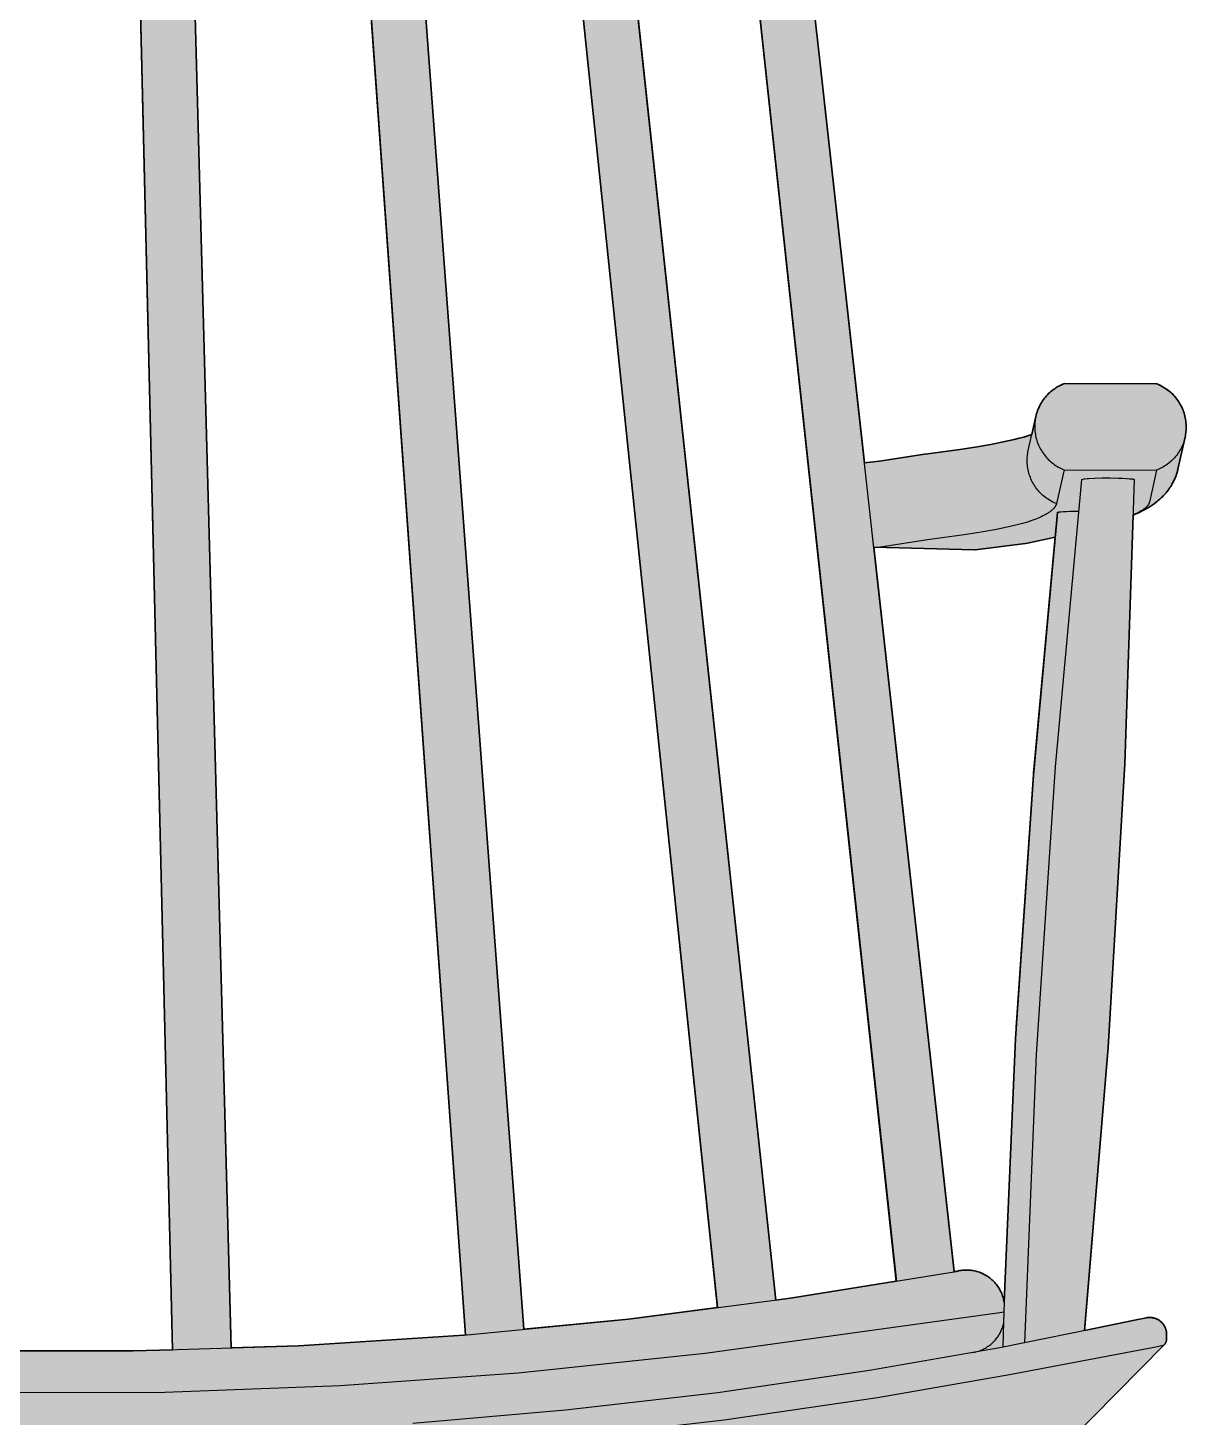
# Model space of a CAD drawing. Header units: millimetres. Extents: x 0 to 1796, y -1004 to 1095.
# Drawn here: x 401.6 to 676.9, y 435.2 to 765.3 of the extents above; entities that cross this region are included whole.
import ezdxf

# ---------------------------------------------------------------- set-up
doc = ezdxf.new("R2010")
doc.units = ezdxf.units.MM
doc.layers.add('Blocks', color=7, linetype='Continuous')
doc.layers.add('Blocks$Fill', color=7, linetype='Continuous', true_color=0xffffff)
doc.layers.add('Blocks$Inner', color=7, linetype='Continuous', lineweight=25, true_color=0x007f00)
doc.layers.add('Blocks$Outline', color=7, linetype='Continuous', lineweight=35, true_color=0xff3f3f)

# ---------------------------------------------------------------- blocks, each defined once
blk = doc.blocks.new('J-Series 110 Dining Chair Front')
at = {"layer": 'Blocks$Fill'}
h = blk.add_hatch(color=256, dxfattribs=at)
h.paths.add_polyline_path([(407.02, 1095.32), (232.73, 1092.5), (232.71, 1092.5), (232.69, 1092.5), (232.67, 1092.5), (232.66, 1092.49), (232.64, 1092.49), (232.62, 1092.48), (232.6, 1092.48), (232.59, 1092.47), (232.57, 1092.47), (232.55, 1092.46), (232.54, 1092.45), (232.52, 1092.44), (232.51, 1092.44), (232.49, 1092.43), (232.47, 1092.42), (232.46, 1092.41), (232.45, 1092.4), (232.43, 1092.39), (232.42, 1092.37), (232.4, 1092.36), (232.39, 1092.35), (232.38, 1092.34), (232.37, 1092.32), (232.36, 1092.31), (232.34, 1092.29), (232.33, 1092.28), (232.32, 1092.26), (232.31, 1092.25), (232.31, 1092.23), (232.3, 1092.22), (232.29, 1092.2), (232.28, 1092.18), (232.27, 1092.17), (232.27, 1092.15), (232.26, 1092.13), (232.26, 1092.12), (232.25, 1092.1), (232.25, 1092.08), (232.25, 1092.06), (232.24, 1092.05), (232.24, 1092.03), (232.24, 1092.01), (232.24, 1091.99), (232.24, 1091.97), (232.18, 1081.24), (232.22, 1070.58), (232.22, 1070.47), (232.22, 1070.44), (232.23, 1070.42), (232.23, 1070.4), (232.23, 1070.39), (232.23, 1070.38), (232.23, 1070.37), (232.24, 1070.36), (232.24, 1070.35), (232.24, 1070.33), (232.25, 1070.32), (232.25, 1070.31), (232.25, 1070.3), (232.26, 1070.29), (232.26, 1070.28), (232.27, 1070.26), (232.28, 1070.25), (232.29, 1070.23), (232.29, 1070.22), (232.3, 1070.2), (232.31, 1070.19), (232.32, 1070.18), (232.33, 1070.17), (232.34, 1070.15), (232.35, 1070.15), (232.35, 1070.14), (232.36, 1070.13), (232.37, 1070.12), (232.38, 1070.11), (232.39, 1070.11), (232.39, 1070.1), (232.4, 1070.09), (232.41, 1070.08), (232.42, 1070.07), (232.43, 1070.07), (232.45, 1070.06), (232.46, 1070.05), (232.47, 1070.05), (232.48, 1070.04), (232.49, 1070.03), (232.5, 1070.03), (232.51, 1070.02), (232.52, 1070.02), (232.53, 1070.01), (232.54, 1070.01), (232.55, 1070), (232.56, 1070), (232.57, 1070), (232.58, 1069.99), (232.6, 1069.99), (232.61, 1069.99), (232.63, 1069.98), (232.64, 1069.98), (232.65, 1069.98), (232.66, 1069.98), (232.67, 1069.98), (232.68, 1069.98), (232.69, 1069.98), (232.7, 1069.97), (232.71, 1069.97), (258.9, 1069.44), (213.63, 661.91), (210.02, 662.31), (199.37, 663.96), (198.54, 664.08), (190.42, 665.16), (186.83, 665.72), (183.57, 666.29), (180.64, 666.86), (178.04, 667.44), (176.87, 667.73), (175.79, 668.03), (174.79, 668.32), (173.88, 668.62), (172.92, 672.88), (172.84, 673.24), (172.74, 673.6), (172.62, 673.96), (172.5, 674.31), (172.36, 674.66), (172.22, 675), (172.06, 675.34), (171.89, 675.67), (171.71, 675.99), (171.51, 676.31), (171.31, 676.62), (171.1, 676.93), (170.87, 677.23), (170.64, 677.52), (170.4, 677.8), (170.14, 678.07), (169.88, 678.34), (169.61, 678.59), (169.33, 678.84), (169.04, 679.08), (168.75, 679.31), (168.44, 679.52), (168.13, 679.73), (167.82, 679.92), (167.49, 680.11), (167.16, 680.28), (166.83, 680.45), (166.49, 680.6), (166.14, 680.74), (144.16, 680.64), (143.81, 680.49), (143.47, 680.34), (143.13, 680.17), (142.8, 679.99), (142.47, 679.8), (142.15, 679.6), (141.84, 679.39), (141.54, 679.17), (141.24, 678.93), (140.96, 678.69), (140.68, 678.44), (140.41, 678.18), (140.14, 677.91), (139.89, 677.63), (139.65, 677.34), (139.42, 677.04), (139.19, 676.74), (138.98, 676.43), (138.78, 676.11), (138.59, 675.78), (138.41, 675.45), (138.25, 675.11), (138.09, 674.77), (137.95, 674.42), (137.82, 674.07), (137.7, 673.71), (137.59, 673.35), (137.5, 672.99), (137.41, 672.62), (137.34, 672.25), (137.29, 671.88), (137.24, 671.5), (137.21, 671.13), (137.2, 670.75), (137.19, 670.37), (137.19, 670.37), (137.2, 670.03), (137.21, 669.7), (137.24, 669.36), (137.28, 669.02), (137.33, 668.69), (137.37, 668.46), (137.38, 668.35), (137.45, 668.02), (139.15, 660.44), (139.2, 660.22), (139.26, 659.99), (139.36, 659.61), (139.48, 659.23), (139.61, 658.86), (139.75, 658.49), (139.85, 658.26), (139.95, 658.02), (140.06, 657.78), (140.18, 657.53), (140.3, 657.3), (140.42, 657.07), (140.57, 656.8), (140.72, 656.54), (140.88, 656.29), (141.04, 656.05), (141.26, 655.72), (141.5, 655.4), (141.75, 655.08), (141.99, 654.79), (142.24, 654.5), (142.56, 654.15), (142.85, 653.85), (143.15, 653.57), (143.44, 653.3), (143.75, 653.03), (144.04, 652.79), (144.33, 652.55), (144.82, 652.19), (145.3, 651.85), (145.77, 651.54), (146.14, 651.31), (146.5, 651.1), (146.9, 650.87), (147.46, 650.57), (148.02, 650.28), (148.66, 649.97), (149.14, 649.76), (149.82, 649.46), (151.78, 590.42), (155.72, 523), (161.34, 455.8), (148.66, 458.36), (147.01, 458.72), (146.7, 458.79), (146.57, 458.81), (146.43, 458.84), (146.3, 458.85), (146.16, 458.87), (146.02, 458.88), (145.89, 458.88), (145.75, 458.88), (145.61, 458.87), (145.47, 458.86), (145.34, 458.85), (145.2, 458.83), (145.07, 458.8), (144.93, 458.77), (144.8, 458.74), (144.67, 458.7), (144.54, 458.66), (144.41, 458.61), (144.28, 458.56), (144.16, 458.5), (144.03, 458.44), (143.91, 458.38), (143.79, 458.31), (143.68, 458.24), (143.56, 458.16), (143.45, 458.08), (143.34, 457.99), (143.24, 457.91), (143.13, 457.81), (143.04, 457.72), (142.94, 457.62), (142.85, 457.52), (142.76, 457.41), (142.67, 457.31), (142.59, 457.2), (142.51, 457.08), (142.44, 456.97), (142.37, 456.85), (142.31, 456.73), (142.24, 456.61), (142.19, 456.48), (142.13, 456.35), (142.09, 456.23), (142.04, 456.1), (142, 455.96), (141.97, 455.83), (141.94, 455.7), (141.91, 455.56), (141.89, 455.43), (141.87, 455.29), (141.86, 455.15), (141.85, 455.02), (141.85, 454.88), (141.85, 453.77), (141.85, 453.71), (141.86, 453.64), (141.86, 453.57), (141.87, 453.5), (141.88, 453.44), (141.89, 453.37), (141.91, 453.3), (141.93, 453.24), (141.94, 453.17), (141.97, 453.11), (141.99, 453.04), (142.02, 452.98), (142.04, 452.92), (142.07, 452.86), (142.11, 452.8), (142.14, 452.74), (142.18, 452.68), (142.21, 452.63), (142.25, 452.57), (142.29, 452.52), (142.34, 452.47), (142.38, 452.42), (142.43, 452.37), (165.12, 429.43), (181.96, 426.39), (152.92, 3.5), (152.92, 3.42), (152.91, 3.34), (152.91, 3.25), (152.91, 3.17), (152.91, 3.09), (152.92, 3), (152.92, 2.92), (152.93, 2.84), (152.94, 2.74), (152.95, 2.65), (152.97, 2.55), (152.99, 2.45), (153.01, 2.36), (153.03, 2.27), (153.05, 2.17), (153.08, 2.08), (153.11, 1.98), (153.14, 1.89), (153.18, 1.79), (153.22, 1.7), (153.26, 1.6), (153.3, 1.51), (153.34, 1.42), (153.39, 1.33), (153.44, 1.24), (153.49, 1.15), (153.55, 1.07), (153.6, 0.98), (153.66, 0.9), (153.72, 0.81), (153.79, 0.73), (153.85, 0.65), (153.94, 0.55), (154.04, 0.45), (154.13, 0.35), (154.24, 0.26), (154.34, 0.17), (154.45, 0.08), (154.55, 0), (154.67, -0.08), (154.78, -0.16), (154.89, -0.23), (155, -0.29), (155.11, -0.35), (155.24, -0.41), (155.37, -0.46), (155.49, -0.51), (155.61, -0.55), (155.73, -0.59), (155.85, -0.63), (155.98, -0.66), (156.1, -0.69), (156.23, -0.71), (156.36, -0.74), (156.56, -0.76), (167.17, -1.7), (169.47, -1.88), (170.28, -1.93), (170.44, -1.94), (170.55, -1.94), (170.63, -1.93), (170.75, -1.93), (170.88, -1.92), (171.01, -1.9), (171.14, -1.88), (171.26, -1.86), (171.39, -1.83), (171.52, -1.8), (171.64, -1.77), (171.77, -1.73), (171.9, -1.68), (172.02, -1.63), (172.15, -1.58), (172.27, -1.52), (172.39, -1.46), (172.51, -1.39), (172.63, -1.32), (172.74, -1.24), (172.86, -1.17), (172.97, -1.08), (173.07, -0.99), (173.15, -0.93), (173.23, -0.86), (173.3, -0.79), (173.37, -0.71), (173.45, -0.64), (173.51, -0.56), (173.58, -0.48), (173.64, -0.4), (173.71, -0.32), (173.77, -0.24), (173.82, -0.16), (173.88, -0.07), (173.93, 0.01), (173.98, 0.1), (174.03, 0.19), (174.08, 0.28), (174.12, 0.37), (174.16, 0.46), (174.2, 0.55), (174.23, 0.64), (174.27, 0.73), (174.3, 0.82), (174.33, 0.91), (174.35, 1), (174.37, 1.08), (174.39, 1.17), (174.41, 1.25), (174.43, 1.33), (174.44, 1.41), (174.45, 1.49), (174.47, 1.57), (174.47, 1.66), (217.45, 420.39), (245.18, 416.3), (248.22, 415.95), (206.02, 6.74), (206.01, 6.66), (206, 6.57), (206, 6.48), (206, 6.39), (206, 6.3), (206, 6.21), (206, 6.12), (206.01, 6.03), (206.01, 5.92), (206.03, 5.82), (206.04, 5.71), (206.05, 5.61), (206.07, 5.52), (206.09, 5.43), (206.12, 5.31), (206.15, 5.19), (206.18, 5.08), (206.21, 4.98), (206.25, 4.87), (206.28, 4.77), (206.33, 4.64), (206.39, 4.52), (206.45, 4.4), (206.51, 4.28), (206.55, 4.19), (206.6, 4.11), (206.66, 4.02), (206.71, 3.94), (206.78, 3.83), (206.85, 3.73), (206.92, 3.63), (207, 3.54), (207.07, 3.45), (207.15, 3.37), (207.22, 3.29), (207.3, 3.21), (207.39, 3.11), (207.49, 3.03), (207.56, 2.96), (207.64, 2.89), (207.71, 2.83), (207.79, 2.77), (207.87, 2.7), (207.96, 2.64), (208.12, 2.52), (208.24, 2.45), (208.34, 2.38), (208.44, 2.32), (208.65, 2.2), (208.87, 2.09), (209.08, 1.98), (209.26, 1.9), (209.44, 1.82), (209.65, 1.73), (209.87, 1.64), (210.22, 1.51), (210.61, 1.38), (210.96, 1.28), (211.31, 1.17), (211.82, 1.04), (212.63, 0.84), (213.27, 0.71), (213.92, 0.58), (214.63, 0.46), (215.36, 0.35), (216.12, 0.25), (216.88, 0.17), (217.65, 0.1), (218.41, 0.04), (219.41, 0), (220.36, -0.01), (220.82, -0.01), (221.26, 0.01), (221.68, 0.03), (222.09, 0.07), (222.49, 0.11), (222.87, 0.16), (223.06, 0.19), (223.25, 0.23), (223.44, 0.27), (223.62, 0.31), (223.82, 0.36), (224.01, 0.41), (224.22, 0.48), (224.43, 0.55), (224.55, 0.59), (224.64, 0.63), (224.74, 0.67), (224.84, 0.72), (224.93, 0.76), (225.01, 0.8), (225.1, 0.85), (225.19, 0.89), (225.31, 0.96), (225.44, 1.04), (225.52, 1.09), (225.61, 1.15), (225.7, 1.21), (225.78, 1.28), (225.91, 1.37), (225.97, 1.43), (226.03, 1.48), (226.1, 1.53), (226.16, 1.59), (226.22, 1.65), (226.27, 1.71), (226.34, 1.77), (226.4, 1.84), (226.46, 1.91), (226.52, 1.98), (226.58, 2.05), (226.64, 2.12), (226.7, 2.2), (226.75, 2.27), (226.8, 2.35), (226.85, 2.42), (226.93, 2.55), (227, 2.68), (227.04, 2.74), (227.07, 2.81), (227.14, 2.94), (227.19, 3.06), (227.23, 3.16), (227.27, 3.25), (227.3, 3.35), (227.34, 3.45), (227.36, 3.54), (227.39, 3.62), (227.41, 3.71), (227.43, 3.8), (227.45, 3.89), (227.47, 3.98), (227.48, 4.07), (227.5, 4.16), (283.76, 411.89), (285.49, 411.69), (325.93, 408.4), (366.45, 406.42), (407.02, 405.76), (447.59, 406.42), (488.11, 408.4), (528.55, 411.69), (530.28, 411.89), (586.55, 4.16), (586.56, 4.07), (586.57, 3.98), (586.59, 3.89), (586.61, 3.8), (586.63, 3.71), (586.65, 3.62), (586.68, 3.54), (586.71, 3.45), (586.74, 3.35), (586.77, 3.25), (586.81, 3.16), (586.85, 3.06), (586.91, 2.94), (586.97, 2.81), (587, 2.74), (587.04, 2.68), (587.11, 2.55), (587.19, 2.42), (587.24, 2.35), (587.29, 2.27), (587.35, 2.2), (587.4, 2.12), (587.46, 2.05), (587.52, 1.98), (587.58, 1.91), (587.64, 1.84), (587.7, 1.77), (587.77, 1.71), (587.83, 1.65), (587.89, 1.59), (587.95, 1.53), (588.01, 1.48), (588.07, 1.43), (588.13, 1.37), (588.26, 1.28), (588.35, 1.21), (588.43, 1.15), (588.52, 1.09), (588.6, 1.04), (588.73, 0.96), (588.85, 0.89), (588.94, 0.85), (589.03, 0.8), (589.11, 0.76), (589.2, 0.72), (589.3, 0.67), (589.4, 0.63), (589.5, 0.59), (589.61, 0.55), (589.82, 0.48), (590.03, 0.41), (590.23, 0.36), (590.42, 0.31), (590.61, 0.27), (590.79, 0.23), (590.98, 0.19), (591.17, 0.16), (591.55, 0.11), (591.95, 0.07), (592.36, 0.03), (592.78, 0.01), (593.22, -0.01), (593.68, -0.01), (594.63, 0), (595.63, 0.04), (596.39, 0.1), (597.17, 0.17), (597.93, 0.25), (598.69, 0.35), (599.41, 0.46), (600.12, 0.58), (600.77, 0.71), (601.41, 0.84), (602.22, 1.04), (602.73, 1.17), (603.08, 1.28), (603.43, 1.38), (603.82, 1.51), (604.17, 1.64), (604.39, 1.73), (604.6, 1.82), (604.78, 1.9), (604.96, 1.98), (605.18, 2.09), (605.39, 2.2), (605.6, 2.32), (605.7, 2.38), (605.81, 2.45), (605.92, 2.52), (606.09, 2.64), (606.17, 2.7), (606.25, 2.77), (606.33, 2.83), (606.41, 2.89), (606.48, 2.96), (606.56, 3.03), (606.65, 3.11), (606.74, 3.21), (606.82, 3.29), (606.9, 3.37), (606.97, 3.45), (607.04, 3.54), (607.12, 3.63), (607.19, 3.73), (607.26, 3.83), (607.33, 3.94), (607.39, 4.02), (607.44, 4.11), (607.49, 4.19), (607.54, 4.28), (607.6, 4.4), (607.65, 4.52), (607.71, 4.64), (607.76, 4.77), (607.8, 4.87), (607.83, 4.98), (607.87, 5.08), (607.9, 5.19), (607.93, 5.31), (607.96, 5.43), (607.97, 5.52), (607.99, 5.61), (608, 5.71), (608.02, 5.82), (608.03, 5.92), (608.04, 6.03), (608.04, 6.12), (608.04, 6.21), (608.05, 6.3), (608.05, 6.39), (608.04, 6.48), (608.04, 6.57), (608.03, 6.66), (608.02, 6.74), (565.82, 415.95), (568.86, 416.3), (596.59, 420.39), (639.57, 1.66), (639.58, 1.57), (639.59, 1.49), (639.6, 1.41), (639.62, 1.33), (639.63, 1.25), (639.65, 1.17), (639.67, 1.08), (639.69, 1), (639.72, 0.91), (639.75, 0.82), (639.78, 0.73), (639.81, 0.64), (639.85, 0.55), (639.88, 0.46), (639.92, 0.37), (639.97, 0.28), (640.01, 0.19), (640.06, 0.1), (640.11, 0.01), (640.17, -0.07), (640.22, -0.16), (640.28, -0.24), (640.34, -0.32), (640.4, -0.4), (640.46, -0.48), (640.53, -0.56), (640.6, -0.64), (640.67, -0.71), (640.74, -0.79), (640.82, -0.86), (640.89, -0.93), (640.97, -0.99), (641.08, -1.08), (641.19, -1.17), (641.3, -1.24), (641.41, -1.32), (641.53, -1.39), (641.65, -1.46), (641.77, -1.52), (641.9, -1.58), (642.02, -1.63), (642.15, -1.68), (642.27, -1.73), (642.4, -1.77), (642.52, -1.8), (642.65, -1.83), (642.78, -1.86), (642.91, -1.88), (643.03, -1.9), (643.16, -1.92), (643.29, -1.93), (643.41, -1.93), (643.49, -1.94), (643.6, -1.94), (643.76, -1.93), (644.57, -1.88), (646.87, -1.7), (657.48, -0.76), (657.68, -0.74), (657.81, -0.71), (657.94, -0.69), (658.06, -0.66), (658.19, -0.63), (658.31, -0.59), (658.43, -0.55), (658.55, -0.51), (658.68, -0.46), (658.8, -0.41), (658.93, -0.35), (659.04, -0.29), (659.15, -0.23), (659.26, -0.16), (659.38, -0.08), (659.49, 0), (659.6, 0.08), (659.7, 0.17), (659.81, 0.26), (659.91, 0.35), (660.01, 0.45), (660.1, 0.55), (660.19, 0.65), (660.26, 0.73), (660.32, 0.81), (660.38, 0.9), (660.44, 0.98), (660.5, 1.07), (660.55, 1.15), (660.6, 1.24), (660.65, 1.33), (660.7, 1.42), (660.74, 1.51), (660.79, 1.6), (660.83, 1.7), (660.86, 1.79), (660.9, 1.89), (660.93, 1.98), (660.96, 2.08), (660.99, 2.17), (661.01, 2.27), (661.04, 2.36), (661.06, 2.45), (661.07, 2.55), (661.09, 2.65), (661.1, 2.74), (661.11, 2.84), (661.12, 2.92), (661.12, 3), (661.13, 3.09), (661.13, 3.17), (661.13, 3.25), (661.13, 3.34), (661.13, 3.42), (661.12, 3.5), (632.08, 426.39), (648.93, 429.43), (671.61, 452.37), (671.66, 452.42), (671.7, 452.47), (671.75, 452.52), (671.79, 452.57), (671.83, 452.63), (671.87, 452.68), (671.9, 452.74), (671.94, 452.8), (671.97, 452.86), (672, 452.92), (672.03, 452.98), (672.05, 453.04), (672.08, 453.11), (672.1, 453.17), (672.12, 453.24), (672.13, 453.3), (672.15, 453.37), (672.16, 453.44), (672.17, 453.5), (672.18, 453.57), (672.19, 453.64), (672.19, 453.71), (672.19, 453.77), (672.19, 454.88), (672.19, 455.02), (672.18, 455.15), (672.17, 455.29), (672.15, 455.43), (672.13, 455.56), (672.11, 455.7), (672.08, 455.83), (672.04, 455.96), (672, 456.1), (671.96, 456.23), (671.91, 456.35), (671.86, 456.48), (671.8, 456.61), (671.74, 456.73), (671.67, 456.85), (671.6, 456.97), (671.53, 457.08), (671.45, 457.2), (671.37, 457.31), (671.28, 457.41), (671.2, 457.52), (671.1, 457.62), (671.01, 457.72), (670.91, 457.81), (670.81, 457.91), (670.7, 457.99), (670.59, 458.08), (670.48, 458.16), (670.37, 458.24), (670.25, 458.31), (670.13, 458.38), (670.01, 458.44), (669.89, 458.5), (669.76, 458.56), (669.63, 458.61), (669.5, 458.66), (669.37, 458.7), (669.24, 458.74), (669.11, 458.77), (668.98, 458.8), (668.84, 458.83), (668.7, 458.85), (668.57, 458.86), (668.43, 458.87), (668.29, 458.88), (668.16, 458.88), (668.02, 458.88), (667.88, 458.87), (667.75, 458.85), (667.61, 458.84), (667.47, 458.81), (667.34, 458.79), (667.03, 458.72), (665.38, 458.36), (652.7, 455.8), (658.33, 523), (662.27, 590.42), (664.22, 649.46), (664.9, 649.76), (665.38, 649.97), (666.02, 650.28), (666.58, 650.57), (667.14, 650.87), (667.55, 651.1), (667.91, 651.31), (668.27, 651.54), (668.74, 651.85), (669.22, 652.19), (669.71, 652.55), (670, 652.79), (670.3, 653.03), (670.6, 653.3), (670.89, 653.57), (671.19, 653.85), (671.48, 654.15), (671.8, 654.5), (672.05, 654.79), (672.3, 655.08), (672.54, 655.4), (672.78, 655.72), (673, 656.05), (673.16, 656.29), (673.32, 656.54), (673.47, 656.8), (673.62, 657.07), (673.74, 657.3), (673.86, 657.53), (673.98, 657.78), (674.09, 658.02), (674.2, 658.26), (674.29, 658.49), (674.43, 658.86), (674.56, 659.23), (674.68, 659.61), (674.79, 659.99), (674.84, 660.22), (674.9, 660.44), (676.59, 668.02), (676.66, 668.35), (676.68, 668.46), (676.72, 668.69), (676.76, 669.02), (676.8, 669.36), (676.83, 669.7), (676.85, 670.03), (676.85, 670.37), (676.85, 670.37), (676.85, 670.75), (676.83, 671.13), (676.8, 671.5), (676.75, 671.88), (676.7, 672.25), (676.63, 672.62), (676.55, 672.99), (676.45, 673.35), (676.34, 673.71), (676.23, 674.07), (676.09, 674.42), (675.95, 674.77), (675.8, 675.11), (675.63, 675.45), (675.45, 675.78), (675.26, 676.11), (675.06, 676.43), (674.85, 676.74), (674.63, 677.04), (674.39, 677.34), (674.15, 677.63), (673.9, 677.91), (673.64, 678.18), (673.37, 678.44), (673.09, 678.69), (672.8, 678.93), (672.5, 679.17), (672.2, 679.39), (671.89, 679.6), (671.57, 679.8), (671.24, 679.99), (670.91, 680.17), (670.58, 680.34), (670.23, 680.49), (669.88, 680.64), (647.9, 680.74), (647.56, 680.6), (647.22, 680.45), (646.88, 680.28), (646.55, 680.11), (646.23, 679.92), (645.91, 679.73), (645.6, 679.52), (645.3, 679.31), (645, 679.08), (644.71, 678.84), (644.43, 678.59), (644.16, 678.34), (643.9, 678.07), (643.65, 677.8), (643.4, 677.52), (643.17, 677.23), (642.95, 676.93), (642.73, 676.62), (642.53, 676.31), (642.34, 675.99), (642.16, 675.67), (641.98, 675.34), (641.83, 675), (641.68, 674.66), (641.54, 674.31), (641.42, 673.96), (641.31, 673.6), (641.21, 673.24), (641.12, 672.88), (640.17, 668.62), (639.25, 668.32), (638.25, 668.03), (637.17, 667.73), (636, 667.44), (633.4, 666.86), (630.47, 666.29), (627.21, 665.72), (623.62, 665.16), (615.5, 664.08), (614.68, 663.96), (604.02, 662.31), (600.42, 661.91), (555.15, 1069.44), (581.33, 1069.97), (581.34, 1069.97), (581.35, 1069.98), (581.36, 1069.98), (581.37, 1069.98), (581.38, 1069.98), (581.4, 1069.98), (581.41, 1069.98), (581.42, 1069.98), (581.43, 1069.99), (581.45, 1069.99), (581.46, 1069.99), (581.47, 1070), (581.48, 1070), (581.49, 1070), (581.5, 1070.01), (581.51, 1070.01), (581.52, 1070.02), (581.53, 1070.02), (581.54, 1070.03), (581.55, 1070.03), (581.57, 1070.04), (581.58, 1070.05), (581.59, 1070.05), (581.6, 1070.06), (581.61, 1070.07), (581.62, 1070.07), (581.63, 1070.08), (581.64, 1070.09), (581.65, 1070.1), (581.66, 1070.11), (581.67, 1070.11), (581.68, 1070.12), (581.68, 1070.13), (581.69, 1070.14), (581.7, 1070.15), (581.7, 1070.15), (581.71, 1070.17), (581.72, 1070.18), (581.73, 1070.19), (581.74, 1070.2), (581.75, 1070.22), (581.76, 1070.23), (581.76, 1070.25), (581.77, 1070.26), (581.78, 1070.28), (581.79, 1070.29), (581.79, 1070.3), (581.79, 1070.31), (581.8, 1070.32), (581.8, 1070.33), (581.8, 1070.35), (581.81, 1070.36), (581.81, 1070.37), (581.81, 1070.38), (581.81, 1070.39), (581.81, 1070.4), (581.82, 1070.42), (581.82, 1070.44), (581.82, 1070.47), (581.83, 1070.58), (581.86, 1081.24), (581.8, 1091.97), (581.8, 1091.99), (581.8, 1092.01), (581.8, 1092.03), (581.8, 1092.05), (581.8, 1092.06), (581.79, 1092.08), (581.79, 1092.1), (581.78, 1092.12), (581.78, 1092.13), (581.77, 1092.15), (581.77, 1092.17), (581.76, 1092.18), (581.75, 1092.2), (581.75, 1092.22), (581.74, 1092.23), (581.73, 1092.25), (581.72, 1092.26), (581.71, 1092.28), (581.7, 1092.29), (581.69, 1092.31), (581.68, 1092.32), (581.66, 1092.34), (581.65, 1092.35), (581.64, 1092.36), (581.63, 1092.37), (581.61, 1092.39), (581.6, 1092.4), (581.58, 1092.41), (581.57, 1092.42), (581.55, 1092.43), (581.54, 1092.44), (581.52, 1092.44), (581.5, 1092.45), (581.49, 1092.46), (581.47, 1092.47), (581.45, 1092.47), (581.44, 1092.48), (581.42, 1092.48), (581.4, 1092.49), (581.39, 1092.49), (581.37, 1092.5), (581.35, 1092.5), (581.33, 1092.5), (581.31, 1092.5)], flags=0)
h.paths.add_polyline_path([(187.53, 641.26), (211.4, 641.9), (192.28, 469.77), (191.88, 469.83), (190.94, 470), (190.63, 470.05), (190.32, 470.09), (190.01, 470.12), (189.69, 470.14), (189.38, 470.14), (189.07, 470.14), (188.75, 470.12), (188.44, 470.1), (188.13, 470.06), (187.82, 470.01), (187.51, 469.95), (187.21, 469.89), (186.9, 469.81), (186.6, 469.71), (186.31, 469.61), (186.01, 469.5), (185.73, 469.38), (185.44, 469.25), (185.16, 469.11), (184.89, 468.96), (184.62, 468.8), (184.35, 468.63), (184.1, 468.45), (183.84, 468.26), (183.6, 468.07), (183.36, 467.86), (183.13, 467.65), (182.91, 467.43), (182.69, 467.2), (182.49, 466.97), (182.29, 466.72), (182.1, 466.48), (181.92, 466.22), (181.74, 465.96), (181.58, 465.69), (181.43, 465.42), (181.28, 465.14), (181.15, 464.86), (181.03, 464.57), (180.91, 464.28), (180.81, 463.98), (180.71, 463.68), (180.63, 463.38), (180.56, 463.07), (180.5, 462.77), (180.45, 462.46), (180.44, 462.54), (177.75, 525.16), (173.52, 587.7), (173.45, 588.41), (173.41, 588.99), (168.3, 644.23), (174.94, 642.85), (175.36, 642.77), (187.35, 641.27), (187.48, 641.26)], flags=0)
h.paths.add_polyline_path([(270.93, 1069.17), (299.7, 1068.49), (234.7, 463.02), (230.7, 463.54), (206.06, 467.53)], flags=0)
h.paths.add_polyline_path([(311.74, 1068.21), (340.27, 1067.59), (294.54, 456.09), (269.69, 458.5), (248.53, 461.23)], flags=0)
h.paths.add_polyline_path([(352.3, 1067.37), (380.7, 1066.97), (364.07, 451.67), (348.07, 452.18), (308.83, 454.71), (308.42, 454.75)], flags=0)
h.paths.add_polyline_path([(407.02, 450.92), (387.37, 450.92), (378, 451.22), (392.73, 1066.87), (407.02, 1066.86), (421.31, 1066.87), (436.04, 451.22), (426.67, 450.92)], flags=0)
h.paths.add_polyline_path([(465.97, 452.18), (449.98, 451.67), (433.34, 1066.97), (461.74, 1067.37), (505.62, 454.75), (505.21, 454.71)], flags=0)
h.paths.add_polyline_path([(565.52, 461.23), (544.35, 458.5), (519.5, 456.09), (473.77, 1067.59), (502.3, 1068.21)], flags=0)
h.paths.add_polyline_path([(607.98, 467.53), (583.35, 463.54), (579.34, 463.02), (514.34, 1068.49), (543.11, 1069.17)], flags=0)
h.paths.add_polyline_path([(626.52, 641.26), (626.56, 641.26), (626.69, 641.27), (638.68, 642.77), (639.11, 642.85), (645.74, 644.23), (640.63, 588.99), (640.59, 588.41), (640.53, 587.7), (636.3, 525.16), (633.6, 462.54), (633.6, 462.46), (633.55, 462.77), (633.48, 463.07), (633.41, 463.38), (633.33, 463.68), (633.24, 463.98), (633.13, 464.28), (633.02, 464.57), (632.89, 464.86), (632.76, 465.14), (632.61, 465.42), (632.46, 465.69), (632.3, 465.96), (632.13, 466.22), (631.94, 466.48), (631.75, 466.72), (631.56, 466.97), (631.35, 467.2), (631.13, 467.43), (630.91, 467.65), (630.68, 467.86), (630.44, 468.07), (630.2, 468.26), (629.95, 468.45), (629.69, 468.63), (629.43, 468.8), (629.16, 468.96), (628.88, 469.11), (628.6, 469.25), (628.32, 469.38), (628.03, 469.5), (627.74, 469.61), (627.44, 469.71), (627.14, 469.81), (626.84, 469.89), (626.53, 469.95), (626.22, 470.01), (625.91, 470.06), (625.6, 470.1), (625.29, 470.12), (624.98, 470.14), (624.66, 470.14), (624.35, 470.14), (624.04, 470.12), (623.72, 470.09), (623.41, 470.05), (623.1, 470), (622.16, 469.83), (621.76, 469.77), (602.64, 641.9)], flags=0)
at = {"layer": 'Blocks$Inner'}
for p, q in [((543.02, 1069.99), (608, 467.39)), ((621.76, 469.76), (555.02, 1070.59)), ((421.3, 1067.17), (436.04, 451.11)), ((449.98, 451.52), (433.33, 1067.27)), ((461.72, 1067.66), (505.62, 454.74)), ((565.53, 461.08), (502.27, 1068.48)), ((579.35, 462.96), (514.28, 1069.04)), ((647.83, 660.27), (669.81, 660.17))]:
    blk.add_line(p, q, dxfattribs=at)
for points in [[(473.77, 1067.67), (473.84, 1067.8), (473.82, 1067.88), (473.82, 1067.89), (473.81, 1067.9), (473.81, 1067.91), (473.8, 1067.91), (473.8, 1067.92), (473.8, 1067.93), (473.79, 1067.94), (473.78, 1067.96), (473.77, 1067.97), (473.75, 1067.99), (473.74, 1068.01), (519.51, 455.95)], [(641.12, 672.88), (641.21, 673.24), (641.31, 673.6), (641.42, 673.96), (641.54, 674.31), (641.68, 674.66), (641.83, 675), (641.98, 675.34), (642.16, 675.67), (642.34, 675.99), (642.53, 676.31), (642.73, 676.62), (642.95, 676.93), (643.17, 677.23), (643.4, 677.52), (643.65, 677.8), (643.9, 678.07), (644.16, 678.34), (644.43, 678.59), (644.71, 678.84), (645, 679.08), (645.3, 679.31), (645.6, 679.52), (645.91, 679.73), (646.23, 679.92), (646.55, 680.11), (646.88, 680.28), (647.22, 680.45), (647.56, 680.6), (647.9, 680.74), (669.88, 680.64)], [(676.8, 669.36), (676.83, 669.7), (676.85, 670.03), (676.85, 670.37), (676.85, 670.75), (676.83, 671.13), (676.8, 671.5), (676.75, 671.88), (676.7, 672.25), (676.63, 672.62), (676.55, 672.99), (676.45, 673.35), (676.34, 673.71), (676.23, 674.07), (676.09, 674.42), (675.95, 674.77), (675.8, 675.11), (675.63, 675.45), (675.45, 675.78), (675.26, 676.11), (675.06, 676.43), (674.85, 676.74), (674.63, 677.04), (674.39, 677.34), (674.15, 677.63), (673.9, 677.91), (673.64, 678.18), (673.37, 678.44), (673.09, 678.69), (672.8, 678.93), (672.5, 679.17), (672.2, 679.39), (671.89, 679.6), (671.57, 679.8), (671.24, 679.99), (670.91, 680.17), (670.58, 680.34), (670.23, 680.49), (669.88, 680.64), (669.88, 680.64), (670.23, 680.49), (670.57, 680.34), (670.91, 680.17), (671.24, 679.99), (671.57, 679.8), (671.89, 679.6), (672.2, 679.39), (672.5, 679.17), (672.8, 678.93), (673.09, 678.69), (673.37, 678.44), (673.64, 678.18), (673.9, 677.9), (674.15, 677.63), (674.39, 677.34), (674.63, 677.04), (674.85, 676.74), (675.06, 676.42), (675.26, 676.11), (675.45, 675.78), (675.63, 675.45), (675.79, 675.11), (675.95, 674.77), (676.09, 674.42), (676.23, 674.07), (676.34, 673.71), (676.45, 673.35), (676.55, 672.98), (676.63, 672.62), (676.7, 672.25), (676.75, 671.87), (676.8, 671.5), (676.83, 671.13), (676.85, 670.75), (676.85, 670.37), (676.85, 670.37), (676.85, 670.03), (676.83, 669.7), (676.8, 669.36), (676.76, 669.02), (676.72, 668.69), (676.68, 668.46), (676.66, 668.35), (676.59, 668.02), (676.59, 668.02)], [(646.03, 652.22), (645.68, 652.36), (645.34, 652.52), (645, 652.68), (644.67, 652.86), (644.34, 653.05), (644.02, 653.25), (643.71, 653.46), (643.41, 653.69), (643.11, 653.92), (642.82, 654.16), (642.54, 654.41), (642.27, 654.68), (642.01, 654.95), (641.76, 655.23), (641.52, 655.52), (641.28, 655.81), (641.06, 656.12), (640.85, 656.43), (640.65, 656.75), (640.46, 657.07), (640.28, 657.4), (640.12, 657.74), (639.96, 658.08), (639.82, 658.43), (639.68, 658.79), (639.57, 659.14), (639.46, 659.5), (639.36, 659.87), (639.28, 660.24), (639.21, 660.61), (639.16, 660.98), (639.11, 661.35), (639.08, 661.73), (639.06, 662.1), (639.06, 662.48), (639.06, 662.82), (639.08, 663.16), (639.11, 663.49), (639.15, 663.83), (639.19, 664.16), (639.25, 664.5), (639.32, 664.83), (641.12, 672.88), (641.05, 672.55), (640.99, 672.22), (640.94, 671.88), (640.91, 671.55), (640.88, 671.21), (640.86, 670.87), (640.86, 670.53), (640.86, 670.16), (640.88, 669.78), (640.91, 669.4), (640.95, 669.03), (641.01, 668.66), (641.08, 668.29), (641.16, 667.92), (641.26, 667.55), (641.36, 667.19), (641.48, 666.84), (641.61, 666.48), (641.76, 666.14), (641.91, 665.79), (642.08, 665.45), (642.26, 665.12), (642.45, 664.8), (642.65, 664.48), (642.86, 664.17), (643.08, 663.86), (643.32, 663.57), (643.56, 663.28), (643.81, 663), (644.07, 662.73), (644.34, 662.47), (644.62, 662.21), (644.91, 661.97), (645.21, 661.74), (645.51, 661.52), (645.82, 661.3), (646.14, 661.1), (646.47, 660.91), (646.8, 660.73), (647.13, 660.57), (647.48, 660.41), (647.83, 660.27), (646.03, 652.22), (646.01, 652.16), (646, 652.11), (645.98, 652.06), (645.97, 652.01), (645.95, 651.95), (645.93, 651.9), (645.9, 651.85), (645.88, 651.79), (645.85, 651.74), (645.83, 651.69), (645.8, 651.64), (645.77, 651.58), (645.74, 651.53), (645.7, 651.48), (645.67, 651.43), (645.63, 651.37), (645.59, 651.32), (645.55, 651.27), (645.51, 651.22), (645.46, 651.16), (645.42, 651.11), (645.37, 651.06), (645.27, 650.95), (645.17, 650.85), (645.06, 650.74), (644.94, 650.64), (644.81, 650.53), (644.68, 650.43), (644.55, 650.32), (644.4, 650.22), (644.25, 650.11), (644.09, 650.01), (643.93, 649.9), (643.58, 649.7), (643.21, 649.49), (642.81, 649.28), (642.39, 649.07), (641.93, 648.86), (641.54, 648.69), (641.11, 648.52), (640.66, 648.35), (640.18, 648.18), (639.13, 647.84), (637.97, 647.5), (636.7, 647.17), (635.31, 646.83), (632.2, 646.17), (628.64, 645.51), (624.66, 644.86), (615.42, 643.61), (604.24, 641.86)], [(600.42, 661.91), (604.02, 662.31), (614.68, 663.96), (615.5, 664.08), (623.62, 665.16), (627.21, 665.72), (630.47, 666.29), (633.4, 666.86), (636, 667.44), (637.17, 667.73), (638.25, 668.03), (639.25, 668.32), (640.17, 668.62)], [(664.22, 649.46), (664.9, 649.76), (665.38, 649.97), (666.02, 650.28), (666.58, 650.57), (667.14, 650.87), (667.55, 651.1), (667.91, 651.31), (668.27, 651.54), (668.74, 651.85), (669.22, 652.19), (669.71, 652.55), (670, 652.79), (670.3, 653.03), (670.6, 653.3), (670.89, 653.57), (671.19, 653.85), (671.48, 654.15), (671.8, 654.5), (672.05, 654.79), (672.3, 655.08), (672.54, 655.4), (672.78, 655.72), (673, 656.05), (673.16, 656.29), (673.32, 656.54), (673.47, 656.8), (673.62, 657.07), (673.74, 657.3), (673.86, 657.53), (673.98, 657.78), (674.09, 658.02), (674.2, 658.26), (674.29, 658.49), (674.43, 658.86), (674.56, 659.23), (674.68, 659.61), (674.79, 659.99), (674.84, 660.22), (674.9, 660.44), (676.59, 668.02), (676.66, 668.35), (676.72, 668.69), (676.66, 668.35), (676.59, 668.02), (676.5, 667.66), (676.4, 667.3), (676.29, 666.95), (676.17, 666.59), (676.03, 666.25), (675.88, 665.91), (675.72, 665.57), (675.55, 665.24), (675.37, 664.91), (675.18, 664.59), (674.98, 664.28), (674.76, 663.97), (674.54, 663.68), (674.31, 663.39), (674.06, 663.1), (673.81, 662.83), (673.55, 662.57), (673.28, 662.31), (673, 662.06), (672.71, 661.83), (672.41, 661.6), (672.11, 661.38), (671.8, 661.18), (671.48, 660.98), (671.16, 660.8), (670.83, 660.62), (670.49, 660.46), (670.15, 660.31), (669.81, 660.17), (668.11, 652.59), (668.1, 652.54), (668.09, 652.49), (668.07, 652.44), (668.06, 652.4), (668.04, 652.35), (668.02, 652.3), (668, 652.25), (667.98, 652.2), (667.96, 652.15), (667.93, 652.11), (667.9, 652.06), (667.88, 652.01), (667.85, 651.96), (667.81, 651.91), (667.78, 651.87), (667.75, 651.82), (667.71, 651.77), (667.67, 651.72), (667.64, 651.67), (667.6, 651.62), (667.55, 651.58), (667.51, 651.53), (667.42, 651.43), (667.32, 651.34), (667.22, 651.24), (667.11, 651.14), (666.99, 651.05), (666.87, 650.95), (666.74, 650.86), (666.61, 650.76), (666.47, 650.66), (666.33, 650.57), (666.17, 650.47), (665.85, 650.28), (665.51, 650.09), (665.14, 649.9), (664.74, 649.71), (664.33, 649.52)], [(638.48, 452.86), (641.26, 521.34), (645.79, 589.72), (652.07, 657.97), (652.58, 658.11), (652.8, 658.14), (653.34, 658.18), (653.65, 658.21), (655.1, 658.27), (656.87, 658.31), (658.79, 658.32), (660.68, 658.28), (661.75, 658.25), (662.69, 658.2), (663.45, 658.14), (663.76, 658.11), (664.02, 658.08), (664.18, 658.05), (664.25, 658.04), (664.32, 658.02), (664.34, 658.02), (664.37, 658.01), (664.39, 658), (664.41, 658), (664.43, 657.99), (664.44, 657.99), (664.45, 657.98), (664.46, 657.98), (664.47, 657.98), (664.47, 657.97), (664.48, 657.97), (664.48, 657.97), (664.48, 657.97), (664.49, 657.96), (664.49, 657.96), (664.49, 657.96), (664.49, 657.96), (664.49, 657.96), (664.5, 657.96), (664.5, 657.96), (664.5, 657.95), (664.5, 657.95), (662.27, 590.42), (658.33, 523), (652.69, 455.69)], [(646.29, 650.12), (646.29, 650.12), (646.29, 650.12), (646.29, 650.12), (646.29, 650.12), (646.31, 650.14), (646.31, 650.14), (646.31, 650.15), (646.31, 650.15), (646.32, 650.15), (646.32, 650.15), (646.32, 650.15), (646.33, 650.16), (646.33, 650.16), (646.34, 650.16), (646.35, 650.17), (646.36, 650.17), (646.37, 650.17), (646.38, 650.18), (646.4, 650.18), (646.43, 650.19), (646.46, 650.2), (646.49, 650.2), (646.56, 650.22), (646.64, 650.23), (646.84, 650.26), (647.07, 650.29), (647.66, 650.33), (648.38, 650.37), (649.22, 650.41), (651.3, 650.45)], [(646.29, 650.12), (640.53, 587.7), (636.3, 525.16), (633.6, 462.54), (633.46, 457.81), (633.29, 451.88)], [(636.44, 527.75), (640.63, 588.99), (646.29, 650.12)], [(645.74, 644.23), (639.11, 642.85), (638.68, 642.77), (626.69, 641.27), (626.56, 641.26), (626.52, 641.26), (602.64, 641.9)], [(387.37, 450.92), (407.02, 450.92), (426.67, 450.92), (465.97, 452.18), (505.21, 454.71), (544.35, 458.5), (583.35, 463.54), (622.16, 469.83), (623.1, 470), (623.41, 470.05), (623.72, 470.09), (624.04, 470.12), (624.35, 470.14), (624.66, 470.14), (624.98, 470.14), (625.29, 470.12), (625.6, 470.1), (625.91, 470.06), (626.22, 470.01), (626.53, 469.95), (626.84, 469.89), (627.14, 469.81), (627.44, 469.71), (627.74, 469.61), (628.03, 469.5), (628.32, 469.38), (628.6, 469.25), (628.88, 469.11), (629.16, 468.96), (629.43, 468.8), (629.69, 468.63), (629.95, 468.45), (630.2, 468.26), (630.44, 468.07), (630.68, 467.86), (630.91, 467.65), (631.13, 467.43), (631.35, 467.2), (631.56, 466.97), (631.75, 466.72), (631.94, 466.48), (632.13, 466.22), (632.3, 465.96), (632.46, 465.69), (632.61, 465.42), (632.76, 465.14), (632.89, 464.86), (633.02, 464.57), (633.13, 464.28), (633.24, 463.98), (633.33, 463.68), (633.41, 463.38), (633.48, 463.07), (633.55, 462.77), (633.6, 462.46)], [(493.07, 433.79), (529.37, 436.9), (565.57, 441.08), (601.62, 446.34), (632.57, 451.74), (665.38, 458.36), (667.03, 458.72), (667.34, 458.79), (667.47, 458.81), (667.61, 458.84), (667.75, 458.85), (667.88, 458.87), (668.02, 458.88), (668.16, 458.88), (668.29, 458.88), (668.43, 458.87), (668.57, 458.86), (668.7, 458.85), (668.84, 458.83), (668.98, 458.8), (669.11, 458.77), (669.24, 458.74), (669.37, 458.7), (669.5, 458.66), (669.63, 458.61), (669.76, 458.56), (669.89, 458.5), (670.01, 458.44), (670.13, 458.38), (670.25, 458.31), (670.37, 458.24), (670.48, 458.16), (670.59, 458.08), (670.7, 457.99), (670.81, 457.91), (670.91, 457.81), (671.01, 457.72), (671.1, 457.62), (671.2, 457.52), (671.28, 457.41), (671.37, 457.31), (671.45, 457.2), (671.53, 457.08), (671.6, 456.97), (671.67, 456.85), (671.74, 456.73), (671.8, 456.61), (671.86, 456.48), (671.91, 456.35), (671.96, 456.23), (672, 456.1), (672.04, 455.96), (672.08, 455.83), (672.11, 455.7), (672.13, 455.56), (672.15, 455.43), (672.17, 455.29), (672.18, 455.15), (672.19, 455.02), (672.19, 454.88), (672.19, 453.77), (672.19, 453.71), (672.19, 453.64), (672.18, 453.57), (672.17, 453.5), (672.16, 453.44), (672.15, 453.37), (672.13, 453.3), (672.12, 453.24), (672.1, 453.17), (672.08, 453.11), (672.05, 453.04), (672.03, 452.98), (672, 452.92), (671.97, 452.86), (671.94, 452.8), (671.9, 452.74), (671.87, 452.68), (671.83, 452.63), (671.79, 452.57), (671.75, 452.52), (671.7, 452.47), (671.66, 452.42), (671.61, 452.37), (648.93, 429.43)], [(633.56, 460.15), (632.6, 460), (562.55, 450.36), (518.12, 445.68), (475.81, 442.66), (434.15, 441.08), (407.02, 440.94), (379.89, 441.08), (338.24, 442.66), (295.92, 445.68), (251.5, 450.36), (181.44, 460), (180.49, 460.15)], [(626.31, 450.58), (626.61, 450.64), (626.9, 450.71), (627.2, 450.79), (627.49, 450.88), (627.78, 450.98), (628.07, 451.09), (628.35, 451.21), (628.62, 451.34), (628.9, 451.48), (629.17, 451.62), (629.43, 451.78), (629.68, 451.95), (629.94, 452.12), (630.18, 452.3), (630.42, 452.49), (630.65, 452.69), (630.88, 452.9), (631.1, 453.11), (631.31, 453.33), (631.51, 453.56), (631.71, 453.8), (631.89, 454.04), (632.07, 454.28), (632.24, 454.54), (632.41, 454.8), (632.56, 455.06), (632.7, 455.33), (632.84, 455.61), (632.96, 455.88), (633.08, 456.17), (633.19, 456.45), (633.28, 456.74), (633.37, 457.04), (633.44, 457.33)], [(142.43, 452.37), (142.74, 452.3), (144.41, 451.94), (179.18, 445.34), (210.51, 439.89), (246.94, 434.57), (283.52, 430.35), (320.2, 427.22), (349.11, 425.52), (378.06, 424.5), (407.02, 424.16), (435.98, 424.5), (464.93, 425.52), (493.84, 427.22), (530.53, 430.35), (567.1, 434.57), (603.53, 439.89), (634.87, 445.34), (669.63, 451.94), (671.31, 452.3), (671.61, 452.37)]]:
    blk.add_lwpolyline(points, dxfattribs=at)
at = {"layer": 'Blocks$Outline'}
for points in [[(600.42, 661.91), (555.15, 1069.44)], [(421.31, 1066.87), (436.04, 451.22)], [(449.98, 451.67), (433.34, 1066.97)], [(461.74, 1067.37), (505.62, 454.75)], [(519.5, 456.09), (473.77, 1067.59)], [(502.3, 1068.21), (565.52, 461.23)], [(579.34, 463.02), (514.34, 1068.49)], [(543.11, 1069.17), (607.98, 467.53)], [(646.55, 680.11), (646.23, 679.92)], [(646.88, 680.28), (646.55, 680.11)], [(647.22, 680.45), (646.88, 680.28)], [(647.56, 680.6), (647.22, 680.45)], [(647.9, 680.74), (647.56, 680.6)], [(669.88, 680.64), (647.9, 680.74)], [(670.23, 680.49), (669.88, 680.64)], [(670.58, 680.34), (670.23, 680.49)], [(670.91, 680.17), (670.58, 680.34)], [(671.24, 679.99), (670.91, 680.17)], [(671.57, 679.8), (671.24, 679.99)], [(642.95, 676.93), (642.73, 676.62)], [(643.17, 677.23), (642.95, 676.93)], [(643.4, 677.52), (643.17, 677.23)], [(643.65, 677.8), (643.4, 677.52)], [(643.9, 678.07), (643.65, 677.8)], [(644.16, 678.34), (643.9, 678.07)], [(644.43, 678.59), (644.16, 678.34)], [(644.71, 678.84), (644.43, 678.59)], [(645, 679.08), (644.71, 678.84)], [(645.3, 679.31), (645, 679.08)], [(645.6, 679.52), (645.3, 679.31)], [(645.91, 679.73), (645.6, 679.52)], [(646.23, 679.92), (645.91, 679.73)], [(671.89, 679.6), (671.57, 679.8)], [(672.2, 679.39), (671.89, 679.6)], [(672.5, 679.17), (672.2, 679.39)], [(672.8, 678.93), (672.5, 679.17)], [(673.09, 678.69), (672.8, 678.93)], [(673.37, 678.44), (673.09, 678.69)], [(673.64, 678.18), (673.37, 678.44)], [(673.9, 677.91), (673.64, 678.18)], [(674.15, 677.63), (673.9, 677.91)], [(674.39, 677.34), (674.15, 677.63)], [(674.63, 677.04), (674.39, 677.34)], [(674.85, 676.74), (674.63, 677.04)], [(675.06, 676.43), (674.85, 676.74)], [(641.31, 673.6), (641.21, 673.24)], [(641.42, 673.96), (641.31, 673.6)], [(641.54, 674.31), (641.42, 673.96)], [(641.68, 674.66), (641.54, 674.31)], [(641.83, 675), (641.68, 674.66)], [(641.98, 675.34), (641.83, 675)], [(642.16, 675.67), (641.98, 675.34)], [(642.34, 675.99), (642.16, 675.67)], [(642.53, 676.31), (642.34, 675.99)], [(642.73, 676.62), (642.53, 676.31)], [(675.26, 676.11), (675.06, 676.43)], [(675.45, 675.78), (675.26, 676.11)], [(675.63, 675.45), (675.45, 675.78)], [(675.8, 675.11), (675.63, 675.45)], [(675.95, 674.77), (675.8, 675.11)], [(676.09, 674.42), (675.95, 674.77)], [(676.23, 674.07), (676.09, 674.42)], [(676.34, 673.71), (676.23, 674.07)], [(676.45, 673.35), (676.34, 673.71)], [(676.55, 672.99), (676.45, 673.35)], [(641.12, 672.88), (640.17, 668.62)], [(641.21, 673.24), (641.12, 672.88)], [(676.63, 672.62), (676.55, 672.99)], [(676.7, 672.25), (676.63, 672.62)], [(676.75, 671.88), (676.7, 672.25)], [(676.8, 671.5), (676.75, 671.88)], [(676.83, 671.13), (676.8, 671.5)], [(676.85, 670.75), (676.83, 671.13)], [(676.85, 670.37), (676.85, 670.75)], [(676.85, 670.03), (676.85, 670.37)], [(676.85, 670.37), (676.85, 670.37)], [(633.4, 666.86), (630.47, 666.29)], [(636, 667.44), (633.4, 666.86)], [(637.17, 667.73), (636, 667.44)], [(638.25, 668.03), (637.17, 667.73)], [(639.25, 668.32), (638.25, 668.03)], [(640.17, 668.62), (639.25, 668.32)], [(674.9, 660.44), (676.59, 668.02)], [(676.59, 668.02), (676.66, 668.35)], [(676.66, 668.35), (676.68, 668.46)], [(676.68, 668.46), (676.72, 668.69)], [(676.72, 668.69), (676.76, 669.02)], [(676.76, 669.02), (676.8, 669.36)], [(676.8, 669.36), (676.83, 669.7)], [(676.83, 669.7), (676.85, 670.03)], [(614.68, 663.96), (604.02, 662.31)], [(615.5, 664.08), (614.68, 663.96)], [(623.62, 665.16), (615.5, 664.08)], [(627.21, 665.72), (623.62, 665.16)], [(630.47, 666.29), (627.21, 665.72)], [(604.02, 662.31), (600.42, 661.91)], [(674.79, 659.99), (674.84, 660.22)], [(674.84, 660.22), (674.9, 660.44)], [(673.47, 656.8), (673.62, 657.07)], [(673.62, 657.07), (673.74, 657.3)], [(673.74, 657.3), (673.86, 657.53)], [(673.86, 657.53), (673.98, 657.78)], [(673.98, 657.78), (674.09, 658.02)], [(674.09, 658.02), (674.2, 658.26)], [(674.2, 658.26), (674.29, 658.49)], [(674.29, 658.49), (674.43, 658.86)], [(674.43, 658.86), (674.56, 659.23)], [(674.56, 659.23), (674.68, 659.61)], [(674.68, 659.61), (674.79, 659.99)], [(670.6, 653.3), (670.89, 653.57)], [(670.89, 653.57), (671.19, 653.85)], [(671.19, 653.85), (671.48, 654.15)], [(671.48, 654.15), (671.8, 654.5)], [(671.8, 654.5), (672.05, 654.79)], [(672.05, 654.79), (672.3, 655.08)], [(672.3, 655.08), (672.54, 655.4)], [(672.54, 655.4), (672.78, 655.72)], [(672.78, 655.72), (673, 656.05)], [(673, 656.05), (673.16, 656.29)], [(673.16, 656.29), (673.32, 656.54)], [(673.32, 656.54), (673.47, 656.8)], [(665.38, 649.97), (666.02, 650.28)], [(666.02, 650.28), (666.58, 650.57)], [(666.58, 650.57), (667.14, 650.87)], [(667.14, 650.87), (667.55, 651.1)], [(667.55, 651.1), (667.91, 651.31)], [(667.91, 651.31), (668.27, 651.54)], [(668.27, 651.54), (668.74, 651.85)], [(668.74, 651.85), (669.22, 652.19)], [(669.22, 652.19), (669.71, 652.55)], [(669.71, 652.55), (670, 652.79)], [(670, 652.79), (670.3, 653.03)], [(670.3, 653.03), (670.6, 653.3)], [(662.27, 590.42), (664.22, 649.46)], [(664.22, 649.46), (664.9, 649.76)], [(664.9, 649.76), (665.38, 649.97)], [(639.11, 642.85), (645.74, 644.23)], [(645.74, 644.23), (640.63, 588.99)], [(621.76, 469.77), (602.64, 641.9)], [(602.64, 641.9), (626.52, 641.26)], [(626.52, 641.26), (626.56, 641.26)], [(626.56, 641.26), (626.69, 641.27)], [(626.69, 641.27), (638.68, 642.77)], [(638.68, 642.77), (639.11, 642.85)], [(640.53, 587.7), (636.3, 525.16)], [(640.59, 588.41), (640.53, 587.7)], [(640.63, 588.99), (640.59, 588.41)], [(658.33, 523), (662.27, 590.42)], [(636.3, 525.16), (633.6, 462.54)], [(652.7, 455.8), (658.33, 523)], [(622.16, 469.83), (621.76, 469.77)], [(623.1, 470), (622.16, 469.83)], [(623.41, 470.05), (623.1, 470)], [(623.72, 470.09), (623.41, 470.05)], [(624.04, 470.12), (623.72, 470.09)], [(624.35, 470.14), (624.04, 470.12)], [(624.66, 470.14), (624.35, 470.14)], [(624.98, 470.14), (624.66, 470.14)], [(625.29, 470.12), (624.98, 470.14)], [(625.6, 470.1), (625.29, 470.12)], [(625.91, 470.06), (625.6, 470.1)], [(626.22, 470.01), (625.91, 470.06)], [(626.53, 469.95), (626.22, 470.01)], [(626.84, 469.89), (626.53, 469.95)], [(627.14, 469.81), (626.84, 469.89)], [(627.44, 469.71), (627.14, 469.81)], [(627.74, 469.61), (627.44, 469.71)], [(628.03, 469.5), (627.74, 469.61)], [(628.32, 469.38), (628.03, 469.5)], [(628.6, 469.25), (628.32, 469.38)], [(628.88, 469.11), (628.6, 469.25)], [(629.16, 468.96), (628.88, 469.11)], [(629.43, 468.8), (629.16, 468.96)], [(629.69, 468.63), (629.43, 468.8)], [(607.98, 467.53), (583.35, 463.54)], [(629.95, 468.45), (629.69, 468.63)], [(630.2, 468.26), (629.95, 468.45)], [(630.44, 468.07), (630.2, 468.26)], [(630.68, 467.86), (630.44, 468.07)], [(630.91, 467.65), (630.68, 467.86)], [(631.13, 467.43), (630.91, 467.65)], [(631.35, 467.2), (631.13, 467.43)], [(631.56, 466.97), (631.35, 467.2)], [(631.75, 466.72), (631.56, 466.97)], [(631.94, 466.48), (631.75, 466.72)], [(632.13, 466.22), (631.94, 466.48)], [(632.3, 465.96), (632.13, 466.22)], [(632.46, 465.69), (632.3, 465.96)], [(632.61, 465.42), (632.46, 465.69)], [(632.76, 465.14), (632.61, 465.42)], [(583.35, 463.54), (579.34, 463.02)], [(632.89, 464.86), (632.76, 465.14)], [(633.02, 464.57), (632.89, 464.86)], [(633.13, 464.28), (633.02, 464.57)], [(633.24, 463.98), (633.13, 464.28)], [(633.33, 463.68), (633.24, 463.98)], [(633.41, 463.38), (633.33, 463.68)], [(633.48, 463.07), (633.41, 463.38)], [(633.55, 462.77), (633.48, 463.07)], [(633.6, 462.46), (633.55, 462.77)], [(633.6, 462.54), (633.6, 462.46)], [(565.52, 461.23), (544.35, 458.5)], [(667.47, 458.81), (667.34, 458.79)], [(667.61, 458.84), (667.47, 458.81)], [(667.75, 458.85), (667.61, 458.84)], [(667.88, 458.87), (667.75, 458.85)], [(668.02, 458.88), (667.88, 458.87)], [(668.16, 458.88), (668.02, 458.88)], [(668.29, 458.88), (668.16, 458.88)], [(668.43, 458.87), (668.29, 458.88)], [(668.57, 458.86), (668.43, 458.87)], [(668.7, 458.85), (668.57, 458.86)], [(668.84, 458.83), (668.7, 458.85)], [(668.98, 458.8), (668.84, 458.83)], [(669.11, 458.77), (668.98, 458.8)], [(544.35, 458.5), (519.5, 456.09)], [(665.38, 458.36), (652.7, 455.8)], [(667.03, 458.72), (665.38, 458.36)], [(667.34, 458.79), (667.03, 458.72)], [(669.24, 458.74), (669.11, 458.77)], [(669.37, 458.7), (669.24, 458.74)], [(669.5, 458.66), (669.37, 458.7)], [(669.63, 458.61), (669.5, 458.66)], [(669.76, 458.56), (669.63, 458.61)], [(669.89, 458.5), (669.76, 458.56)], [(670.01, 458.44), (669.89, 458.5)], [(670.13, 458.38), (670.01, 458.44)], [(670.25, 458.31), (670.13, 458.38)], [(670.37, 458.24), (670.25, 458.31)], [(670.48, 458.16), (670.37, 458.24)], [(670.59, 458.08), (670.48, 458.16)], [(670.7, 457.99), (670.59, 458.08)], [(670.81, 457.91), (670.7, 457.99)], [(670.91, 457.81), (670.81, 457.91)], [(671.01, 457.72), (670.91, 457.81)], [(671.1, 457.62), (671.01, 457.72)], [(671.2, 457.52), (671.1, 457.62)], [(671.28, 457.41), (671.2, 457.52)], [(671.37, 457.31), (671.28, 457.41)], [(671.45, 457.2), (671.37, 457.31)], [(671.53, 457.08), (671.45, 457.2)], [(671.6, 456.97), (671.53, 457.08)], [(671.67, 456.85), (671.6, 456.97)], [(671.74, 456.73), (671.67, 456.85)], [(671.8, 456.61), (671.74, 456.73)], [(671.86, 456.48), (671.8, 456.61)], [(671.91, 456.35), (671.86, 456.48)], [(671.96, 456.23), (671.91, 456.35)], [(672, 456.1), (671.96, 456.23)], [(672.04, 455.96), (672, 456.1)], [(672.08, 455.83), (672.04, 455.96)], [(672.11, 455.7), (672.08, 455.83)], [(672.13, 455.56), (672.11, 455.7)], [(672.15, 455.43), (672.13, 455.56)], [(505.21, 454.71), (465.97, 452.18)], [(505.62, 454.75), (505.21, 454.71)], [(648.93, 429.43), (671.61, 452.37)], [(671.61, 452.37), (671.66, 452.42)], [(671.66, 452.42), (671.7, 452.47)], [(671.7, 452.47), (671.75, 452.52)], [(671.75, 452.52), (671.79, 452.57)], [(671.79, 452.57), (671.83, 452.63)], [(671.83, 452.63), (671.87, 452.68)], [(671.87, 452.68), (671.9, 452.74)], [(671.9, 452.74), (671.94, 452.8)], [(671.94, 452.8), (671.97, 452.86)], [(671.97, 452.86), (672, 452.92)], [(672, 452.92), (672.03, 452.98)], [(672.03, 452.98), (672.05, 453.04)], [(672.05, 453.04), (672.08, 453.11)], [(672.08, 453.11), (672.1, 453.17)], [(672.1, 453.17), (672.12, 453.24)], [(672.12, 453.24), (672.13, 453.3)], [(672.13, 453.3), (672.15, 453.37)], [(672.17, 455.29), (672.15, 455.43)], [(672.15, 453.37), (672.16, 453.44)], [(672.16, 453.44), (672.17, 453.5)], [(672.18, 455.15), (672.17, 455.29)], [(672.17, 453.5), (672.18, 453.57)], [(672.19, 455.02), (672.18, 455.15)], [(672.18, 453.57), (672.19, 453.64)], [(672.19, 454.88), (672.19, 455.02)], [(672.19, 453.77), (672.19, 454.88)], [(672.19, 453.71), (672.19, 453.77)], [(672.19, 453.64), (672.19, 453.71)], [(407.02, 450.92), (387.37, 450.92)], [(426.67, 450.92), (407.02, 450.92)], [(436.04, 451.22), (426.67, 450.92)], [(465.97, 452.18), (449.98, 451.67)]]:
    blk.add_lwpolyline(points, dxfattribs=at)

msp = doc.modelspace()

# ---------------------------------------------------------------- block references
at = {"layer": 'Blocks'}
msp.add_blockref('J-Series 110 Dining Chair Front', (0, 0), dxfattribs=at)

doc.saveas('drawing.dxf')
